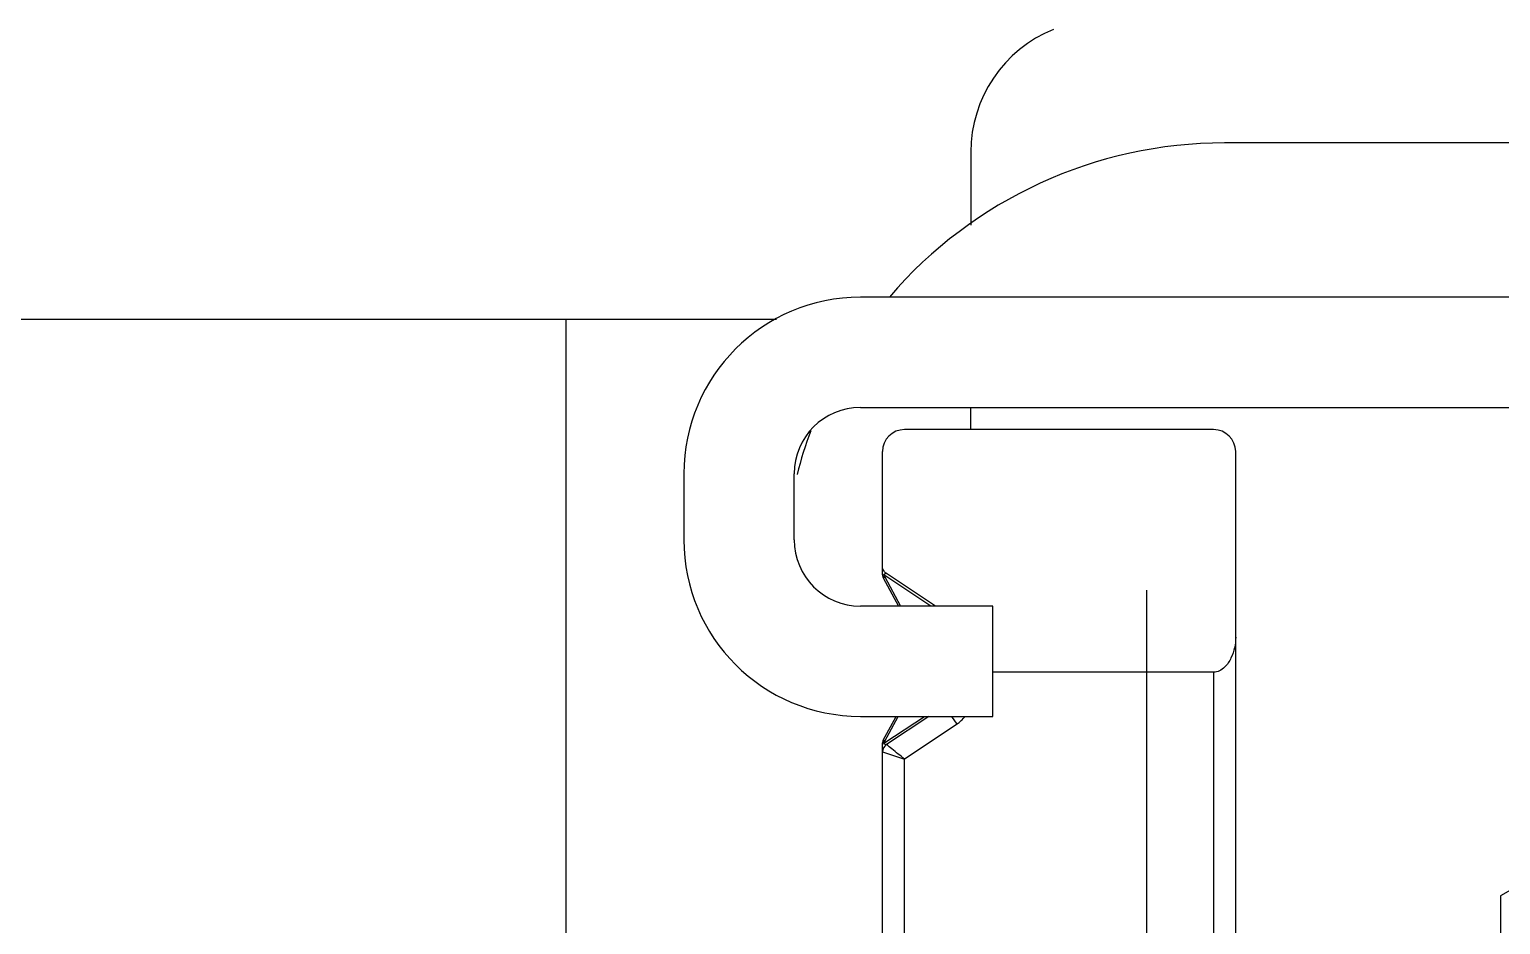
# Model space of a CAD drawing. Extents: x 27938 to 1507990, y 110129 to 923079.
# Drawn here: x 643528.3 to 643824.7, y 358632.2 to 358812.8 of the extents above; entities that cross this region are included whole.
import ezdxf

# ---------------------------------------------------------------- set-up
doc = ezdxf.new("R2010")
doc.units = 0
doc.header["$LTSCALE"] = 1000
doc.header["$MEASUREMENT"] = 0

msp = doc.modelspace()

# ---------------------------------------------------------------- linework, layer by layer
at = {"linetype": 'Continuous'}
for p, q in [((643717.98, 358788.03), (643717.98, 358773.31)), ((644143.19, 358789.9), (643769.14, 358789.9)), ((643989.35, 358758.76), (643695.73, 358758.76)), ((640323.02, 358754.31), (643678.82, 358754.31)), ((643636.46, 358620.85), (643636.46, 358754.31)), ((643695.73, 358736.51), (643989.35, 358736.51)), ((643717.98, 358732.06), (643717.98, 358736.51)), ((643766.91, 358732.06), (643704.63, 358732.06)), ((643700.18, 358704.36), (643700.18, 358727.62)), ((643771.36, 358601.88), (643771.36, 358727.62)), ((643660.14, 358723.17), (643660.14, 358709.82)), ((643682.39, 358709.82), (643682.39, 358723.17)), ((643700.18, 358702.79), (643700.18, 358704.06)), ((643700.34, 358702.16), (643700.68, 358702.34)), ((643700.34, 358702.16), (643703.38, 358696.47)), ((643700.46, 358702.44), (643700.64, 358702.35)), ((643709.95, 358696.47), (643700.68, 358702.65)), ((643700.68, 358702.34), (643700.68, 358702.65)), ((643700.68, 358702.34), (643703.83, 358696.47)), ((643710.86, 358696.47), (643700.97, 358703.06)), ((643753.46, 358527.39), (643753.46, 358699.7)), ((643931.52, 358699.65), (643824.75, 358638)), ((643722.42, 358696.47), (643695.73, 358696.47)), ((643722.42, 358674.23), (643722.42, 358696.47)), ((643766.91, 358683.13), (643722.42, 358683.13)), ((643766.91, 358683.13), (643766.91, 358598.79)), ((643695.73, 358674.23), (643722.42, 358674.23)), ((643700.34, 358669.44), (643702.91, 358674.23)), ((643700.68, 358668.94), (643708.62, 358674.23)), ((643700.68, 358669.25), (643703.35, 358674.23)), ((643709.52, 358674.23), (643700.97, 358668.53)), ((643715.2, 358672.67), (643704.63, 358665.62)), ((643715.2, 358672.67), (643714.16, 358674.23)), ((643700.18, 358667.07), (643700.18, 358668.81)), ((643700.68, 358669.25), (643700.34, 358669.44)), ((643700.46, 358669.16), (643700.64, 358669.24)), ((643700.68, 358668.94), (643700.68, 358669.25)), ((643700.18, 358484.24), (643700.18, 358667.05)), ((643700.18, 358667.05), (643704.63, 358665.62)), ((643704.63, 358487.1), (643704.63, 358665.62)), ((643824.75, 358638), (643824.75, 358514.71))]:
    msp.add_line(p, q, dxfattribs=at)
for centre, radius, start, end in [((643744.67, 358788.03), 26.69, 112.0243, 180), ((643769.14, 358700.92), 88.97, 90, 139.4173), ((643695.73, 358723.17), 35.59, 90, 180), ((643695.73, 358723.17), 13.35, 90, 180), ((643769.14, 358700.92), 88.97, 159.6685, 165.625), ((643704.63, 358727.62), 4.45, 90, 180), ((643766.91, 358727.62), 4.45, 0, 90), ((643695.73, 358709.82), 35.59, 180, 270), ((643695.73, 358709.82), 13.35, 180, 270), ((643701.52, 358702.79), 1.33, 180, 208.1839), ((643700.94, 358703.31), 0.995, 238.1081, 241.2843), ((643701.96, 358704.54), 1.78, 215.4223, 236.3099), ((643701.23, 358703.94), 1.68, 249.7941, 251.2334), ((643711.75, 358677.85), 6.23, 303.6901, 324.1234), ((643701.52, 358668.81), 1.33, 151.8161, 180), ((643700.94, 358668.29), 0.995, 118.7138, 121.9), ((643701.23, 358667.66), 1.68, 108.7744, 110.2094), ((643701.96, 358667.05), 1.78, 123.6901, 180)]:
    msp.add_arc(centre, radius, start, end, dxfattribs=at)
for points in [[(643700.51, 358703.51), (643700.33, 358703.76), (643700.18, 358704.06), (643700.18, 358704.36)], [(643700.18, 358702.79), (643700.18, 358702.65), (643700.3, 358702.53), (643700.41, 358702.46)], [(643700.18, 358668.81), (643700.18, 358668.94), (643700.3, 358669.06), (643700.41, 358669.13)]]:
    msp.add_open_spline(points, degree=3, dxfattribs=at)
for points, knots in [([(643700.24, 358702.93), (643700.22, 358702.96), (643700.19, 358703.01), (643700.18, 358703.07), (643700.18, 358703.1)], [0, 0, 0, 0, 0.519447, 1, 1, 1, 1]), ([(643700.68, 358702.65), (643700.63, 358702.67), (643700.47, 358702.73), (643700.31, 358702.83), (643700.24, 358702.93)], [0, 0, 0, 0, 0.298151, 1, 1, 1, 1]), ([(643700.68, 358702.65), (643700.66, 358702.8), (643700.6, 358703.18), (643700.91, 358703.11), (643700.97, 358703.06)], [0, 0, 0, 0, 0.652586, 1, 1, 1, 1]), ([(643771.36, 358690.19), (643771.36, 358689.48), (643771.2, 358688.04), (643770.48, 358685.94), (643769.25, 358683.98), (643767.72, 358683.13), (643766.91, 358683.13)], [0, 0, 0, 0, 0.235531, 0.478205, 0.731471, 1, 1, 1, 1]), ([(643700.68, 358668.94), (643700.63, 358668.93), (643700.47, 358668.86), (643700.31, 358668.76), (643700.24, 358668.66)], [0, 0, 0, 0, 0.29815, 1, 1, 1, 1]), ([(643700.97, 358668.53), (643700.91, 358668.49), (643700.6, 358668.42), (643700.66, 358668.79), (643700.68, 358668.94)], [0, 0, 0, 0, 0.346904, 1, 1, 1, 1]), ([(643700.24, 358668.66), (643700.22, 358668.64), (643700.19, 358668.59), (643700.18, 358668.53), (643700.18, 358668.5)], [0, 0, 0, 0, 0.519543, 1, 1, 1, 1]), ([(643704.63, 358665.62), (643703.78, 358666.3), (643702.53, 358667.23), (643701.37, 358668.27), (643700.97, 358668.53)], [0, 0, 0, 0, 0.698346, 1, 1, 1, 1])]:
    msp.add_open_spline(points, degree=3, knots=knots, dxfattribs=at)

doc.saveas('drawing.dxf')
